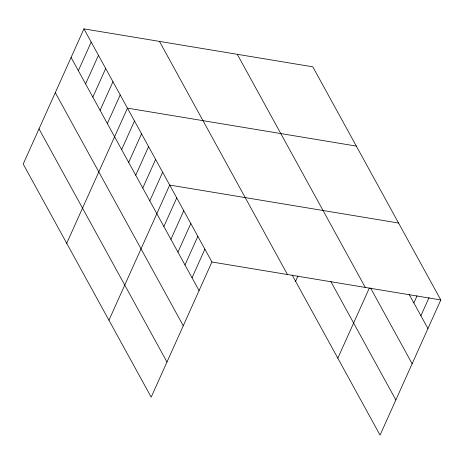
<?xml version="1.0" encoding="UTF-8"?>
<svg xmlns="http://www.w3.org/2000/svg" width="464" height="464" viewBox="0 0 464 464"><rect width="100%" height="100%" fill="white"/><g stroke="black" fill="none" stroke-linecap="round" stroke-linejoin="round"><path stroke-width="0.7" d="M83.943 28.872L23.2 164.041L151.183 397.167L211.926 261.998L83.943 28.872L312.817 66.833L440.8 299.959L380.057 435.128L292.134 274.972M78.341 70.696L91.199 42.085M85.591 83.909L98.449 55.297M92.841 97.121L105.705 68.504M100.096 110.328L112.955 81.716M107.346 123.54L120.205 94.923M66.712 243.304L127.461 108.135L356.335 146.096M121.638 149.57L134.496 120.959M128.679 162.394L141.537 133.777M135.72 175.218L148.579 146.601M142.755 188.036L155.614 159.425M149.797 200.86L162.655 172.243M108.947 320.235L169.696 185.066L398.564 223.027M163.873 226.502L176.732 197.89M170.914 239.325L183.773 210.708M177.95 252.149L190.808 223.532M184.991 264.967L197.85 236.356M192.032 277.791L204.891 249.174M295.585 281.265L297.929 276.057M337.821 358.196L369.321 288.098M413.865 302.928L417.078 295.777M420.9 315.752L429.084 297.546M211.926 261.998L440.8 299.959M409.167 294.385L427.941 328.576M370.574 288.028L412.136 363.735M237.29 54.311L365.272 287.431M330.832 281.515L395.856 399.962M159.471 41.4L287.454 274.526M71.085 57.49L199.068 290.615M55.286 92.649L183.268 325.774M39.005 128.876L166.982 362.001"/></g></svg>
